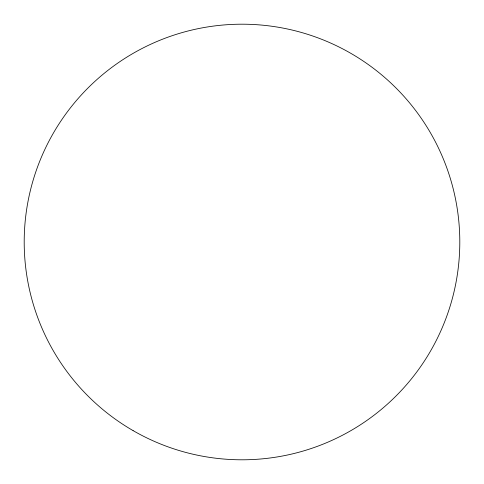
<?xml version="1.0" encoding="UTF-8"?>
<svg xmlns="http://www.w3.org/2000/svg" width="484" height="484" viewBox="0 0 484 484"><rect width="100%" height="100%" fill="white"/><g stroke="black" fill="none" stroke-linecap="round" stroke-linejoin="round"><path stroke-width="0.73" d="M133.1 430.621A217.8 217.8 0 0 0 459.8 242A217.8 217.8 0 0 0 133.1 53.379A217.8 217.8 0 0 0 133.1 430.621"/></g></svg>
